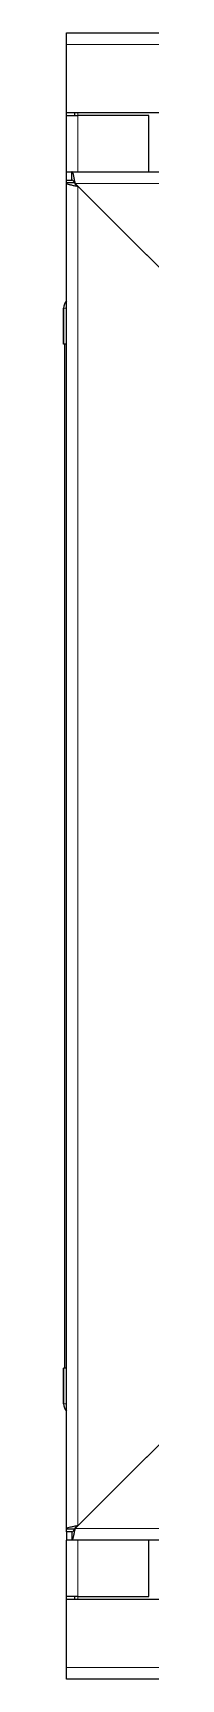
# Model space of a CAD drawing. Header units: millimetres. Extents: x 799 to 3163, y 853 to 1811.
# Drawn here: x 2287.9 to 2303.7, y 1344.4 to 1643.4 of the extents above; entities that cross this region are included whole.
import ezdxf

# ---------------------------------------------------------------- set-up
doc = ezdxf.new("R2010")
doc.units = ezdxf.units.MM

msp = doc.modelspace()

# ---------------------------------------------------------------- linework, layer by layer
at = {"color": 7, "linetype": 'Continuous', "lineweight": 25}
for p, q in [((2288.44, 1641.33), (2288.44, 1643.43)), ((2288.44, 1643.43), (3087.44, 1643.43)), ((2288.44, 1628.93), (2288.44, 1641.33)), ((2329.44, 1628.93), (2288.44, 1628.93)), ((2288.44, 1628.43), (2288.44, 1628.93)), ((2288.44, 1628.43), (2290.54, 1628.43)), ((2288.44, 1618.18), (2288.44, 1628.43)), ((2289.94, 1628.43), (2289.94, 1628.93)), ((2303.44, 1628.43), (2290.54, 1628.43)), ((2303.44, 1618.18), (2303.44, 1628.43)), ((2288.44, 1616.68), (2288.44, 1618.18)), ((2288.44, 1618.18), (2289.44, 1618.18)), ((2289.44, 1618.18), (2352.94, 1618.18)), ((2289.44, 1616.68), (2289.44, 1618.18)), ((2288.44, 1616.18), (2288.44, 1616.68)), ((2288.44, 1616.68), (2289.44, 1616.68)), ((2288.44, 1371.68), (2288.44, 1616.18)), ((2289.94, 1616.18), (2288.44, 1616.18)), ((2290.04, 1616.08), (2323.94, 1582.18)), ((2324.64, 1581.48), (2290.54, 1615.58)), ((2287.94, 1593.43), (2287.94, 1586.93)), ((2287.94, 1586.93), (2287.94, 1593.43)), ((2287.94, 1586.93), (2287.94, 1586.93)), ((2288.44, 1586.93), (2287.94, 1586.93)), ((2288.09, 1586.93), (2288.09, 1400.93)), ((2323.94, 1405.68), (2290.04, 1371.78)), ((2290.54, 1372.28), (2324.64, 1406.38)), ((2287.94, 1400.93), (2287.94, 1400.93)), ((2287.94, 1394.43), (2287.94, 1400.93)), ((2287.94, 1400.93), (2287.94, 1400.93)), ((2287.94, 1400.93), (2287.94, 1394.43)), ((2288.44, 1400.93), (2287.94, 1400.93)), ((2288.44, 1393.11), (2288.44, 1393.11)), ((2288.44, 1371.18), (2288.44, 1371.68)), ((2289.94, 1371.68), (2288.44, 1371.68)), ((2288.44, 1371.18), (2288.44, 1369.68)), ((2289.44, 1371.18), (2288.44, 1371.18)), ((2288.44, 1359.43), (2288.44, 1369.68)), ((2289.44, 1369.68), (2288.44, 1369.68)), ((2289.44, 1371.18), (2289.44, 1369.68)), ((2352.94, 1369.68), (2289.44, 1369.68)), ((2303.44, 1359.43), (2303.44, 1369.68)), ((2290.54, 1359.43), (2288.44, 1359.43)), ((2288.44, 1358.93), (2288.44, 1359.43)), ((2288.44, 1346.53), (2288.44, 1358.93)), ((2288.44, 1358.93), (2329.44, 1358.93)), ((2289.94, 1358.93), (2289.94, 1359.43)), ((2290.54, 1359.43), (2303.44, 1359.43)), ((2288.44, 1344.43), (2288.44, 1346.53)), ((3087.44, 1344.43), (2288.44, 1344.43))]:
    msp.add_line(p, q, dxfattribs=at)
at = {"color": 8, "linetype": 'Continuous', "lineweight": 18}
for p, q in [((3087.44, 1641.33), (2288.44, 1641.33)), ((2290.54, 1628.43), (2290.54, 1628.93)), ((2290.54, 1618.18), (2290.54, 1628.43)), ((2352.94, 1616.08), (2290.04, 1616.08)), ((2290.54, 1615.58), (2290.54, 1372.28)), ((2288.44, 1593.43), (2287.94, 1593.43)), ((2288.44, 1394.43), (2287.94, 1394.43)), ((2290.04, 1371.78), (2352.94, 1371.78)), ((2290.54, 1359.43), (2290.54, 1369.68)), ((2290.54, 1358.93), (2290.54, 1359.43)), ((3087.44, 1346.53), (2288.44, 1346.53))]:
    msp.add_line(p, q, dxfattribs=at)
at = {"color": 7, "linetype": 'Continuous', "lineweight": 25}
for centre, start, end in [((2289.94, 1593.43), 138.5749, 180), ((2289.94, 1593.43), 138.5904, 180), ((2289.94, 1394.43), 180, 221.3942)]:
    msp.add_arc(centre, 2, start, end, dxfattribs=at)
for points, knots in [([(2290.04, 1616.08), (2289.99, 1616.34), (2289.9, 1616.83), (2289.77, 1617.47), (2289.64, 1617.94), (2289.53, 1618.16), (2289.46, 1618.18), (2289.44, 1618.18)], [0, 0, 0, 0, 0.2302553, 0.4485219, 0.6667858, 0.8850496, 1, 1, 1, 1]), ([(2288.44, 1616.18), (2288.46, 1616.14), (2288.52, 1616.05), (2288.91, 1615.91), (2289.47, 1615.78), (2290.05, 1615.67), (2290.41, 1615.61), (2290.54, 1615.58)], [0, 0, 0, 0, 0.230255, 0.448522, 0.666786, 0.88505, 1, 1, 1, 1]), ([(2290.54, 1372.28), (2290.28, 1372.24), (2289.79, 1372.15), (2289.15, 1372.01), (2288.68, 1371.88), (2288.46, 1371.77), (2288.44, 1371.71), (2288.44, 1371.68)], [0, 0, 0, 0, 0.230255, 0.448522, 0.666786, 0.88505, 1, 1, 1, 1]), ([(2289.44, 1369.68), (2289.48, 1369.71), (2289.57, 1369.76), (2289.71, 1370.16), (2289.84, 1370.71), (2289.95, 1371.29), (2290.01, 1371.66), (2290.04, 1371.78)], [0, 0, 0, 0, 0.2302553, 0.4485219, 0.6667858, 0.8850496, 1, 1, 1, 1])]:
    msp.add_open_spline(points, degree=3, knots=knots, dxfattribs=at)
for points in [[(2290.04, 1616.08), (2289.99, 1616.16), (2289.89, 1616.32), (2289.74, 1616.52), (2289.59, 1616.66), (2289.49, 1616.67), (2289.44, 1616.68)], [(2289.94, 1616.18), (2289.95, 1616.13), (2289.96, 1616.03), (2290.1, 1615.88), (2290.3, 1615.73), (2290.46, 1615.63), (2290.54, 1615.58)], [(2289.44, 1371.18), (2289.49, 1371.19), (2289.59, 1371.21), (2289.74, 1371.35), (2289.89, 1371.55), (2289.99, 1371.71), (2290.04, 1371.78)], [(2290.54, 1372.28), (2290.46, 1372.23), (2290.3, 1372.13), (2290.1, 1371.98), (2289.96, 1371.83), (2289.95, 1371.73), (2289.94, 1371.68)]]:
    msp.add_open_spline(points, degree=3, dxfattribs=at)

doc.saveas('drawing.dxf')
